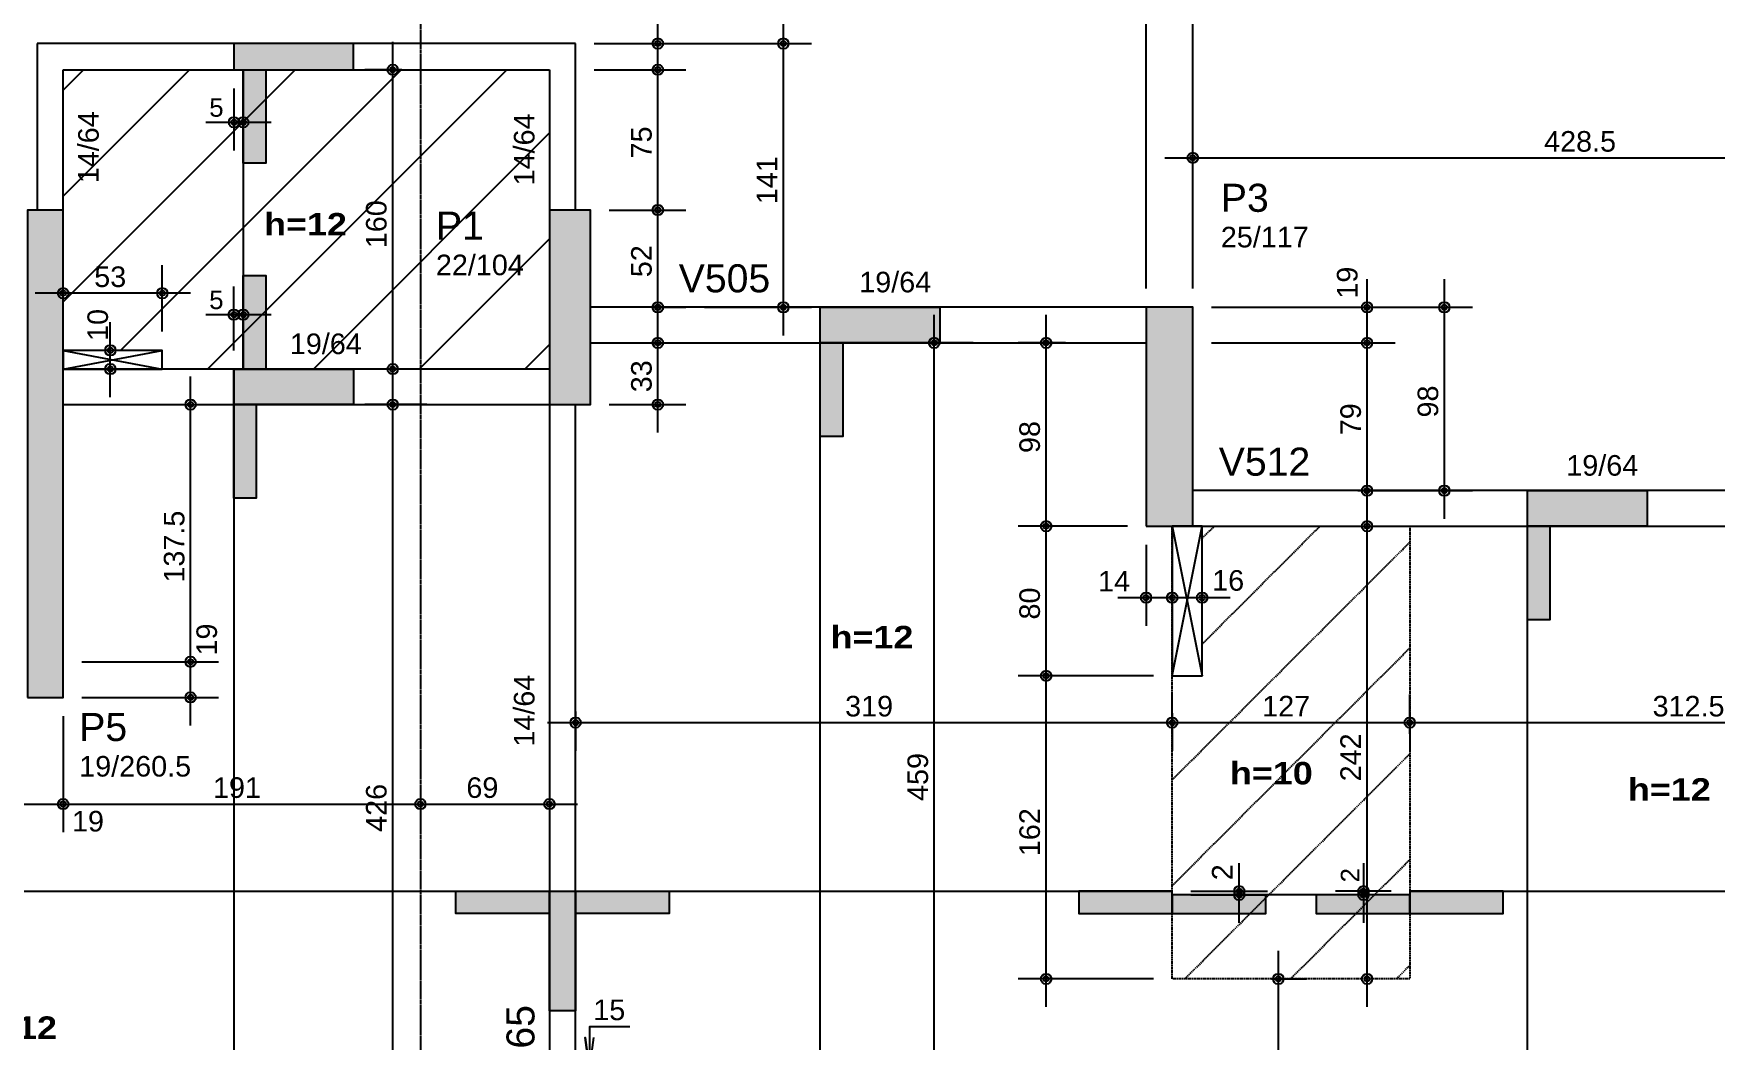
# Model space of a CAD drawing. Extents: x 0 to 7795, y 0 to 4205.
# Drawn here: x 1895 to 2794, y 3084 to 3622 of the extents above; entities that cross this region are included whole.
import ezdxf

# ---------------------------------------------------------------- set-up
doc = ezdxf.new("R2010")
doc.units = 0
doc.header["$MEASUREMENT"] = 0
doc.linetypes.add('ESTILO_TQS_0001', pattern=[1, 0.7, -0.3])
doc.linetypes.add('ESTILO_TQS_0007', pattern=[2.1, 1.5, -0.2, 0.2, -0.2])
for name, color, linetype in [('MTH-230', 1, 'CONTINUOUS'), ('MTH-COTAS7', 31, 'CONTINUOUS'), ('MTH-DIM-PILAR', 3, 'CONTINUOUS'), ('MTH-DIM-VIGA', 3, 'CONTINUOUS'), ('MTH-EIXO-214', 4, 'CONTINUOUS'), ('MTH-EIXO-215', 1, 'CONTINUOUS'), ('MTH-FACE-VIGA', 7, 'CONTINUOUS'), ('MTH-LINHA-SEÇÃO', 16, 'CONTINUOUS'), ('MTH-PILAR-SEGUE', 5, 'CONTINUOUS'), ('MTH-SIMB_COTA', 3, 'CONTINUOUS'), ('MTH-SOMBRA21', 150, 'CONTINUOUS'), ('MTH-SOMBRA25', 253, 'CONTINUOUS'), ('MTH-TIT1-VIGA', 5, 'CONTINUOUS'), ('MTH-TRACEJADO-216', 1, 'CONTINUOUS'), ('MTH-TXT-NEGRITO', 5, 'CONTINUOUS')]:
    doc.layers.add(name, color=color, linetype=linetype)
doc.styles.add('TQS_ARIAL', font='arial.ttf')
doc.styles.add('TQS_ARIAL_BLACK', font='ariblk.ttf')

msp = doc.modelspace()

# ---------------------------------------------------------------- linework, layer by layer
at = {"layer": 'MTH-230', "linetype": 'Continuous'}
for p, q in [((1910.511264, 3452.635401), (1963.511264, 3442.635401)), ((1910.511264, 3442.635401), (1963.511264, 3452.635401)), ((2503.511363, 3278.635497), (2519.511367, 3358.635498)), ((2503.511363, 3358.635497), (2519.511367, 3278.635497))]:
    msp.add_line(p, q, dxfattribs=at)
at = {"layer": 'MTH-COTAS7', "linetype": 'Continuous'}
for p, q in [((2489.511366, 3485.635501), (2489.511366, 3731.636556)), ((2489.511366, 3485.635501), (2489.511366, 3731.636556)), ((2514.511366, 3485.6355), (2514.511366, 3731.636556)), ((2514.511366, 3485.6355), (2514.511366, 3731.636556)), ((2228.474591, 3587.636556), (2228.474591, 3631.636556)), ((2295.587819, 3460.635501), (2295.587819, 3631.636556)), ((2086.713494, 3427.635501), (2086.713494, 3617.636556)), ((2194.511366, 3616.636556), (2243.474591, 3616.636556)), ((2204.511366, 3616.636556), (2310.587819, 3616.636556)), ((2228.474591, 3512.635501), (2228.474591, 3617.636556)), ((2091.511366, 3602.636556), (2071.713494, 3602.636556)), ((2194.511366, 3602.636556), (2243.474591, 3602.636556)), ((2194.511366, 3602.636556), (2243.474591, 3602.636556)), ((2001.803976, 3592.636556), (2001.803976, 3559.538382)), ((2006.803976, 3592.636556), (2006.803976, 3559.538382)), ((1986.803976, 3574.538382), (2021.803976, 3574.538382)), ((2514.511366, 3485.6355), (2514.511366, 3570.540605)), ((2499.511366, 3555.540605), (2958.011366, 3555.540605)), ((2228.474591, 3460.635501), (2228.474591, 3542.635501)), ((2202.511366, 3527.635501), (2243.474591, 3527.635501)), ((2202.511366, 3527.635501), (2243.474591, 3527.635501)), ((1910.511364, 3462.635501), (1910.511364, 3498.17829)), ((1963.511364, 3462.635501), (1963.511364, 3498.17829)), ((2607.698654, 3441.635501), (2607.698654, 3490.6355)), ((2649.014738, 3362.635501), (2649.014738, 3490.6355)), ((1978.511364, 3483.17829), (1895.511364, 3483.17829)), ((2001.774116, 3452.635501), (2001.774116, 3486.714949)), ((2006.803976, 3452.635501), (2006.803976, 3486.714949)), ((1986.774116, 3471.714949), (2021.803976, 3471.714949)), ((2226.336102, 3475.635501), (2243.474591, 3475.635501)), ((2228.474591, 3408.635501), (2228.474591, 3471.635501)), ((2253.474591, 3475.635501), (2310.587819, 3475.635501)), ((2376.242873, 2982.635497), (2376.242873, 3471.635501)), ((2436.06989, 3343.6355), (2436.06989, 3471.635501)), ((2524.511366, 3475.6355), (2622.698654, 3475.6355)), ((2598.719446, 3475.6355), (2664.014738, 3475.6355)), ((2607.698654, 3362.635501), (2607.698654, 3471.635501)), ((1935.705012, 3427.635501), (1935.705012, 3467.635501)), ((2220.758958, 3456.635501), (2243.474591, 3456.635501)), ((2397.019652, 3456.635501), (2361.242873, 3456.635501)), ((2446.359447, 3456.635501), (2421.06989, 3456.635501)), ((2524.511366, 3456.635501), (2622.698654, 3456.635501)), ((2534.511366, 3456.635501), (2622.698654, 3456.635501)), ((1937.005354, 3452.635501), (1920.705012, 3452.635501)), ((1939.086996, 3442.635501), (1920.705012, 3442.635501)), ((1978.628586, 3271.135499), (1978.628586, 3438.635501)), ((2091.511366, 3442.635501), (2071.713494, 3442.635501)), ((2086.713494, 2982.635497), (2086.713494, 3438.635501)), ((1983.73448, 3423.635501), (1993.628586, 3423.635501)), ((2104.876943, 3423.635501), (2071.713494, 3423.635501)), ((2202.511366, 3423.635501), (2243.474591, 3423.635501)), ((2436.06989, 3263.635487), (2436.06989, 3373.6355)), ((2623.598436, 3377.635501), (2592.698654, 3377.635501)), ((2602.698654, 3377.635501), (2664.014738, 3377.635501)), ((2607.698654, 3101.618207), (2607.698654, 3373.635501)), ((2479.511366, 3358.6355), (2421.06989, 3358.6355)), ((2479.511366, 3358.6355), (2421.06989, 3358.6355)), ((2489.511366, 3348.6355), (2489.511366, 3305.419756)), ((2503.511363, 3328.635497), (2503.511363, 3335.419756)), ((2519.511367, 3328.635498), (2519.511367, 3335.419756)), ((2474.511366, 3320.419756), (2518.511363, 3320.419756)), ((2488.511363, 3320.419756), (2534.511367, 3320.419756)), ((2503.511363, 3325.419756), (2503.511363, 3305.419756)), ((1978.628586, 3252.1182), (1978.628586, 3301.135499)), ((2436.06989, 3101.618207), (2436.06989, 3293.635487)), ((1920.511364, 3286.135499), (1993.628586, 3286.135499)), ((1920.511364, 3286.135499), (1993.628586, 3286.135499)), ((2493.511361, 3278.635487), (2421.06989, 3278.635487)), ((2493.511361, 3278.635487), (2421.06989, 3278.635487)), ((1920.511364, 3267.1182), (1993.628586, 3267.1182)), ((2503.511361, 3247.626854), (2503.511361, 3268.623753)), ((2630.511398, 3247.626854), (2630.511398, 3268.623753)), ((1910.511364, 3257.1182), (1910.511364, 3195.081278)), ((1910.511364, 3257.1182), (1910.511364, 3195.081278)), ((2184.511366, 3259.641562), (2184.511366, 3238.623753)), ((2503.511361, 3258.623753), (2503.511361, 3238.623753)), ((2630.511398, 3258.623753), (2630.511398, 3238.623753)), ((2169.511366, 3253.623753), (2518.511361, 3253.623753)), ((2488.511361, 3253.623753), (2645.511398, 3253.623753)), ((2615.511398, 3253.623753), (2958.011366, 3253.623753)), ((2101.511366, 3219.2896), (2101.511366, 3195.081278)), ((2101.511366, 3219.2896), (2101.511366, 3195.081278)), ((2170.511366, 3219.707411), (2170.511366, 3195.081278)), ((1715.511366, 3210.081278), (1906.511364, 3210.081278)), ((1876.511364, 3210.081278), (1925.511364, 3210.081278)), ((1895.511364, 3210.081278), (2116.511366, 3210.081278)), ((2086.511366, 3210.081278), (2185.511366, 3210.081278)), ((2539.36849, 3146.511837), (2539.36849, 3178.511837)), ((2605.754058, 3178.511837), (2605.754058, 3146.511837)), ((2513.511361, 3163.511837), (2554.36849, 3163.511837)), ((2513.511361, 3161.511837), (2554.36849, 3161.511837)), ((2620.511398, 3163.511837), (2590.754058, 3163.511837)), ((2620.511398, 3161.511837), (2590.754058, 3161.511837)), ((2560.252455, 2982.635497), (2560.252455, 3131.618207)), ((2493.511361, 3116.618207), (2421.06989, 3116.618207)), ((2556.566065, 3116.618207), (2575.252455, 3116.618207))]:
    msp.add_line(p, q, dxfattribs=at)
msp.add_lwpolyline([(2213.424211, 3091.075234), (2191.907804, 3091.075234), (2191.907804, 3067.969265), (2189.623595, 3085.31955), (2191.907804, 3067.969265), (2194.192012, 3085.31955)], dxfattribs=at)
at = {"layer": 'MTH-EIXO-214', "linetype": 'ESTILO_TQS_0007'}
msp.add_line((2101.511366, 3791.636556), (2101.511366, 1718.135501), dxfattribs=at)
at = {"layer": 'MTH-EIXO-215', "linetype": 'Continuous'}
for p, q in [((1910.511364, 3478.559704), (2034.588216, 3602.636556)), ((1910.511364, 3535.128247), (1978.019673, 3602.636556)), ((1910.511364, 3591.696789), (1921.451131, 3602.636556)), ((1941.155603, 3452.635401), (2091.156758, 3602.636556)), ((1987.724146, 3442.635401), (2147.725301, 3602.636556)), ((2044.292688, 3442.635401), (2170.511366, 3568.854079)), ((2100.861231, 3442.635401), (2170.511366, 3512.285536)), ((2157.429773, 3442.635401), (2170.511366, 3455.716994))]:
    msp.add_line(p, q, dxfattribs=at)
at = {"layer": 'MTH-FACE-VIGA', "linetype": 'Continuous'}
for points in [[(2184.511366, 3616.636556), (1896.511364, 3616.636556)], [(1896.511364, 3616.636556), (1896.511364, 3527.600901)], [(2184.511366, 3527.635501), (2184.511366, 3616.636556)], [(1910.511364, 3602.636556), (2170.511366, 3602.636556)], [(1910.511364, 3527.600901), (1910.511364, 3602.636556)], [(2170.511366, 3602.636556), (2170.511366, 3527.635501)], [(2489.511366, 3475.635501), (2192.511366, 3475.635501)], [(2192.511366, 3456.635501), (2489.511366, 3456.635501)], [(1910.511264, 3452.635401), (1910.511264, 3442.635401), (1963.511264, 3442.635401), (1963.511264, 3452.635401), (1910.511264, 3452.635401)], [(2170.511366, 3442.635501), (1910.511364, 3442.635501)], [(1910.511364, 3423.635501), (2170.511366, 3423.635501)], [(2170.511366, 3423.635501), (2170.511366, 2997.635497)], [(2184.511366, 2997.635497), (2184.511366, 3423.635501)], [(2943.011366, 3377.635501), (2514.511366, 3377.635501)], [(2503.511363, 3358.635497), (2503.511363, 3278.635497), (2519.511367, 3278.635497), (2519.511367, 3358.635498), (2503.511363, 3358.635497)], [(2514.511366, 3358.635501), (2943.011366, 3358.635501)]]:
    msp.add_lwpolyline(points, dxfattribs=at)
at = {"layer": 'MTH-LINHA-SEÇÃO', "linetype": 'Continuous'}
for p, q in [((2006.803976, 3602.636556), (2006.803976, 3442.635501)), ((2315.334396, 2997.635497), (2315.334396, 3475.635501)), ((2001.774116, 3442.635501), (2001.774116, 2978.635492)), ((2693.386367, 2699.635497), (2693.386367, 3377.635501)), ((1711.511406, 3163.511837), (2503.511361, 3163.511837)), ((2630.511398, 3161.511837), (2503.511361, 3161.511837)), ((2630.511398, 3163.511837), (2943.011366, 3163.511837))]:
    msp.add_line(p, q, dxfattribs=at)
for points in [[(2065.803976, 3616.636556), (2001.803976, 3616.636556), (2001.803976, 3602.636556), (2065.803976, 3602.636556), (2065.803976, 3616.636556)], [(2006.803976, 3552.636556), (2006.803976, 3602.636556), (2018.803976, 3602.636556), (2018.803976, 3552.636556), (2006.803976, 3552.636556)], [(2006.803976, 3442.635501), (2006.803976, 3492.635501), (2018.803976, 3492.635501), (2018.803976, 3442.635501), (2006.803976, 3442.635501)], [(2315.334396, 3456.635501), (2315.334396, 3475.635501), (2379.334396, 3475.635501), (2379.334396, 3456.635501), (2315.334396, 3456.635501)], [(2315.334396, 3406.635501), (2315.334396, 3456.635501), (2327.334396, 3456.635501), (2327.334396, 3406.635501), (2315.334396, 3406.635501)], [(2001.774116, 3423.635501), (2001.774116, 3442.635501), (2065.774116, 3442.635501), (2065.774116, 3423.635501), (2001.774116, 3423.635501)], [(2001.774116, 3373.635501), (2001.774116, 3423.635501), (2013.774116, 3423.635501), (2013.774116, 3373.635501), (2001.774116, 3373.635501)], [(2693.386367, 3358.635501), (2693.386367, 3377.635501), (2757.386367, 3377.635501), (2757.386367, 3358.635501), (2693.386367, 3358.635501)], [(2693.386367, 3308.635501), (2693.386367, 3358.635501), (2705.386367, 3358.635501), (2705.386367, 3308.635501), (2693.386367, 3308.635501)], [(2120.511366, 3163.511837), (2170.511366, 3163.511837), (2170.511366, 3151.511837), (2120.511366, 3151.511837), (2120.511366, 3163.511837)], [(2170.511366, 3163.511837), (2184.511366, 3163.511837), (2184.511366, 3099.511837), (2170.511366, 3099.511837), (2170.511366, 3163.511837)], [(2184.511366, 3163.511837), (2234.511366, 3163.511837), (2234.511366, 3151.511837), (2184.511366, 3151.511837), (2184.511366, 3163.511837)], [(2503.511361, 3163.511837), (2453.511361, 3163.511837), (2453.511361, 3151.511837), (2503.511361, 3151.511837), (2503.511361, 3163.511837)], [(2553.511361, 3161.511837), (2503.511361, 3161.511837), (2503.511361, 3151.511837), (2553.511361, 3151.511837), (2553.511361, 3161.511837)], [(2630.511398, 3161.511837), (2580.511398, 3161.511837), (2580.511398, 3151.511837), (2630.511398, 3151.511837), (2630.511398, 3161.511837)], [(2680.511398, 3163.511837), (2630.511398, 3163.511837), (2630.511398, 3151.511837), (2680.511398, 3151.511837), (2680.511398, 3163.511837)]]:
    msp.add_lwpolyline(points, dxfattribs=at)
at = {"layer": 'MTH-PILAR-SEGUE', "linetype": 'Continuous'}
for points in [[(1891.511364, 3267.1182), (1910.511364, 3267.1182), (1910.511364, 3527.600901), (1891.511364, 3527.600901), (1891.511364, 3267.1182)], [(2170.511366, 3423.635501), (2192.511366, 3423.635501), (2192.511366, 3527.635501), (2170.511366, 3527.635501), (2170.511366, 3423.635501)], [(2489.511366, 3358.6355), (2514.511366, 3358.6355), (2514.511366, 3475.6355), (2489.511366, 3475.6355), (2489.511366, 3358.6355)]]:
    msp.add_lwpolyline(points, dxfattribs=at)
at = {"layer": 'MTH-SIMB_COTA', "linetype": 'Continuous'}
for centre, radius in [((2228.474591, 3616.636556), 2.8), ((2228.474591, 3616.636556), 1.4), ((2295.587819, 3616.636556), 2.8), ((2295.587819, 3616.636556), 1.4), ((2086.713494, 3602.636556), 2.8), ((2086.713494, 3602.636556), 1.4), ((2228.474591, 3602.636556), 2.8), ((2228.474591, 3602.636556), 2.8), ((2228.474591, 3602.636556), 1.4), ((2228.474591, 3602.636556), 1.4), ((2001.803976, 3574.538382), 2.8), ((2001.803976, 3574.538382), 1.4), ((2006.803976, 3574.538382), 2.8), ((2006.803976, 3574.538382), 1.4), ((2514.511366, 3555.540605), 2.8), ((2514.511366, 3555.540605), 1.4), ((2228.474591, 3527.635501), 2.8), ((2228.474591, 3527.635501), 2.8), ((2228.474591, 3527.635501), 1.4), ((2228.474591, 3527.635501), 1.4), ((1910.511364, 3483.17829), 2.8), ((1910.511364, 3483.17829), 1.4), ((1963.511364, 3483.17829), 2.8), ((1963.511364, 3483.17829), 1.4), ((2001.774116, 3471.714949), 2.8), ((2001.774116, 3471.714949), 1.4), ((2006.803976, 3471.714949), 2.8), ((2006.803976, 3471.714949), 1.4), ((2228.474591, 3475.635501), 2.8), ((2228.474591, 3475.635501), 1.4), ((2295.587819, 3475.635501), 2.8), ((2295.587819, 3475.635501), 1.4), ((2607.698654, 3475.6355), 2.8), ((2607.698654, 3475.6355), 1.4), ((2649.014738, 3475.6355), 2.8), ((2649.014738, 3475.6355), 1.4), ((1935.705012, 3452.635501), 2.8), ((1935.705012, 3452.635501), 1.4), ((2228.474591, 3456.635501), 2.8), ((2228.474591, 3456.635501), 1.4), ((2376.242873, 3456.635501), 2.8), ((2376.242873, 3456.635501), 1.4), ((2436.06989, 3456.635501), 2.8), ((2436.06989, 3456.635501), 1.4), ((2607.698654, 3456.635501), 2.8), ((2607.698654, 3456.635501), 2.8), ((2607.698654, 3456.635501), 1.4), ((2607.698654, 3456.635501), 1.4), ((1935.705012, 3442.635501), 2.8), ((1935.705012, 3442.635501), 1.4), ((2086.713494, 3442.635501), 2.8), ((2086.713494, 3442.635501), 1.4), ((1978.628586, 3423.635501), 2.8), ((2086.713494, 3423.635501), 2.8), ((2228.474591, 3423.635501), 2.8), ((1978.628586, 3423.635501), 1.4), ((2086.713494, 3423.635501), 1.4), ((2228.474591, 3423.635501), 1.4), ((2607.698654, 3377.635501), 2.8), ((2607.698654, 3377.635501), 1.4), ((2649.014738, 3377.635501), 2.8), ((2649.014738, 3377.635501), 1.4), ((2436.06989, 3358.6355), 2.8), ((2436.06989, 3358.6355), 2.8), ((2436.06989, 3358.6355), 1.4), ((2436.06989, 3358.6355), 1.4), ((2607.698654, 3358.635501), 2.8), ((2607.698654, 3358.635501), 1.4), ((2489.511366, 3320.419756), 2.8), ((2489.511366, 3320.419756), 1.4), ((2503.511363, 3320.419756), 2.8), ((2503.511363, 3320.419756), 2.8), ((2503.511363, 3320.419756), 1.4), ((2503.511363, 3320.419756), 1.4), ((2519.511367, 3320.419756), 2.8), ((2519.511367, 3320.419756), 1.4), ((1978.628586, 3286.135499), 2.8), ((1978.628586, 3286.135499), 2.8), ((1978.628586, 3286.135499), 1.4), ((1978.628586, 3286.135499), 1.4), ((2436.06989, 3278.635487), 2.8), ((2436.06989, 3278.635487), 2.8), ((2436.06989, 3278.635487), 1.4), ((2436.06989, 3278.635487), 1.4), ((1978.628586, 3267.1182), 2.8), ((1978.628586, 3267.1182), 1.4), ((2184.511366, 3253.623753), 2.8), ((2503.511361, 3253.623753), 2.8), ((2503.511361, 3253.623753), 2.8), ((2630.511398, 3253.623753), 2.8), ((2630.511398, 3253.623753), 2.8), ((2184.511366, 3253.623753), 1.4), ((2503.511361, 3253.623753), 1.4), ((2503.511361, 3253.623753), 1.4), ((2630.511398, 3253.623753), 1.4), ((2630.511398, 3253.623753), 1.4), ((1910.511364, 3210.081278), 2.8), ((1910.511364, 3210.081278), 2.8), ((1910.511364, 3210.081278), 1.4), ((1910.511364, 3210.081278), 1.4), ((2101.511366, 3210.081278), 2.8), ((2101.511366, 3210.081278), 2.8), ((2101.511366, 3210.081278), 1.4), ((2101.511366, 3210.081278), 1.4), ((2170.511366, 3210.081278), 2.8), ((2170.511366, 3210.081278), 1.4), ((2539.36849, 3163.511837), 2.8), ((2605.754058, 3163.511837), 2.8), ((2539.36849, 3161.511837), 2.8), ((2539.36849, 3163.511837), 1.4), ((2539.36849, 3161.511837), 1.4), ((2605.754058, 3161.511837), 2.8), ((2605.754058, 3163.511837), 1.4), ((2605.754058, 3161.511837), 1.4), ((2436.06989, 3116.618207), 2.8), ((2436.06989, 3116.618207), 1.4), ((2560.252455, 3116.618207), 2.8), ((2560.252455, 3116.618207), 1.4), ((2607.698654, 3116.618207), 2.8), ((2607.698654, 3116.618207), 1.4)]:
    msp.add_circle(centre, radius, dxfattribs=at)
at = {"layer": 'MTH-SOMBRA21', "linetype": 'Continuous'}
for points in [[(2065.803976, 3616.636556), (2001.803976, 3616.636556), (2001.803976, 3602.636556)], [(2065.803976, 3616.636556), (2001.803976, 3602.636556), (2065.803976, 3602.636556)], [(2065.803976, 3616.636556), (2065.803976, 3602.636556), (2065.803976, 3616.636556)], [(2006.803976, 3552.636556), (2006.803976, 3602.636556), (2018.803976, 3602.636556)], [(2006.803976, 3552.636556), (2018.803976, 3602.636556), (2018.803976, 3552.636556)], [(2006.803976, 3552.636556), (2018.803976, 3552.636556), (2006.803976, 3552.636556)], [(2006.803976, 3442.635501), (2006.803976, 3492.635501), (2018.803976, 3492.635501)], [(2006.803976, 3442.635501), (2018.803976, 3492.635501), (2018.803976, 3442.635501)], [(2315.334396, 3456.635501), (2315.334396, 3475.635501), (2379.334396, 3475.635501)], [(2315.334396, 3456.635501), (2379.334396, 3475.635501), (2379.334396, 3456.635501)], [(2315.334396, 3456.635501), (2379.334396, 3456.635501), (2315.334396, 3456.635501)], [(2315.334396, 3406.635501), (2315.334396, 3456.635501), (2327.334396, 3456.635501)], [(2315.334396, 3406.635501), (2327.334396, 3456.635501), (2327.334396, 3406.635501)], [(2001.774116, 3423.635501), (2001.774116, 3442.635501), (2065.774116, 3442.635501)], [(2001.774116, 3423.635501), (2065.774116, 3442.635501), (2065.774116, 3423.635501)], [(2006.803976, 3442.635501), (2018.803976, 3442.635501), (2006.803976, 3442.635501)], [(2001.774116, 3423.635501), (2065.774116, 3423.635501), (2001.774116, 3423.635501)], [(2001.774116, 3373.635501), (2001.774116, 3423.635501), (2013.774116, 3423.635501)], [(2001.774116, 3373.635501), (2013.774116, 3423.635501), (2013.774116, 3373.635501)], [(2315.334396, 3406.635501), (2327.334396, 3406.635501), (2315.334396, 3406.635501)], [(2001.774116, 3373.635501), (2013.774116, 3373.635501), (2001.774116, 3373.635501)], [(2693.386367, 3358.635501), (2693.386367, 3377.635501), (2757.386367, 3377.635501)], [(2693.386367, 3358.635501), (2757.386367, 3377.635501), (2757.386367, 3358.635501)], [(2693.386367, 3358.635501), (2757.386367, 3358.635501), (2693.386367, 3358.635501)], [(2693.386367, 3308.635501), (2693.386367, 3358.635501), (2705.386367, 3358.635501)], [(2693.386367, 3308.635501), (2705.386367, 3358.635501), (2705.386367, 3308.635501)], [(2693.386367, 3308.635501), (2705.386367, 3308.635501), (2693.386367, 3308.635501)], [(2120.511366, 3163.511837), (2170.511366, 3163.511837), (2170.511366, 3151.511837)], [(2120.511366, 3163.511837), (2170.511366, 3151.511837), (2120.511366, 3151.511837)], [(2120.511366, 3163.511837), (2120.511366, 3151.511837), (2120.511366, 3163.511837)], [(2170.511366, 3163.511837), (2184.511366, 3163.511837), (2184.511366, 3099.511837)], [(2170.511366, 3163.511837), (2184.511366, 3099.511837), (2170.511366, 3099.511837)], [(2170.511366, 3163.511837), (2170.511366, 3099.511837), (2170.511366, 3163.511837)], [(2184.511366, 3163.511837), (2234.511366, 3163.511837), (2234.511366, 3151.511837)], [(2184.511366, 3163.511837), (2234.511366, 3151.511837), (2184.511366, 3151.511837)], [(2184.511366, 3163.511837), (2184.511366, 3151.511837), (2184.511366, 3163.511837)], [(2503.511361, 3163.511837), (2453.511361, 3163.511837), (2453.511361, 3151.511837)], [(2503.511361, 3163.511837), (2453.511361, 3151.511837), (2503.511361, 3151.511837)], [(2503.511361, 3163.511837), (2503.511361, 3151.511837), (2503.511361, 3163.511837)], [(2553.511361, 3161.511837), (2503.511361, 3161.511837), (2503.511361, 3151.511837)], [(2553.511361, 3161.511837), (2503.511361, 3151.511837), (2553.511361, 3151.511837)], [(2553.511361, 3161.511837), (2553.511361, 3151.511837), (2553.511361, 3161.511837)], [(2630.511398, 3161.511837), (2580.511398, 3161.511837), (2580.511398, 3151.511837)], [(2630.511398, 3161.511837), (2580.511398, 3151.511837), (2630.511398, 3151.511837)], [(2680.511398, 3163.511837), (2630.511398, 3163.511837), (2630.511398, 3151.511837)], [(2680.511398, 3163.511837), (2630.511398, 3151.511837), (2680.511398, 3151.511837)], [(2630.511398, 3161.511837), (2630.511398, 3151.511837), (2630.511398, 3161.511837)], [(2680.511398, 3163.511837), (2680.511398, 3151.511837), (2680.511398, 3163.511837)]]:
    msp.add_solid(points, dxfattribs=at)
at = {"layer": 'MTH-SOMBRA25', "linetype": 'Continuous'}
for points in [[(1891.511364, 3267.1182), (1910.511364, 3267.1182), (1910.511364, 3527.600901)], [(1891.511364, 3267.1182), (1910.511364, 3527.600901), (1891.511364, 3527.600901)], [(2170.511366, 3423.635501), (2192.511366, 3423.635501), (2192.511366, 3527.635501)], [(2170.511366, 3423.635501), (2192.511366, 3527.635501), (2170.511366, 3527.635501)], [(2170.511366, 3423.635501), (2170.511366, 3527.635501), (2170.511366, 3423.635501)], [(2489.511366, 3358.6355), (2514.511366, 3358.6355), (2514.511366, 3475.6355)], [(2489.511366, 3358.6355), (2514.511366, 3475.6355), (2489.511366, 3475.6355)], [(2489.511366, 3358.6355), (2489.511366, 3475.6355), (2489.511366, 3358.6355)]]:
    msp.add_solid(points, dxfattribs=at)
at = {"layer": 'MTH-TRACEJADO-216', "linetype": 'ESTILO_TQS_0001'}
for p, q in [((2503.511361, 3116.618207), (2503.511361, 3358.635501)), ((2519.511368, 3295.600113), (2582.546756, 3358.635501)), ((2519.511368, 3352.168655), (2525.978213, 3358.635501)), ((2630.511398, 3358.635501), (2630.511398, 3116.618207)), ((2503.511361, 3223.031564), (2630.511398, 3350.031601)), ((2503.511361, 3166.463022), (2630.511398, 3293.463059)), ((2510.235089, 3116.618207), (2630.511398, 3236.894516)), ((2566.803632, 3116.618207), (2630.511398, 3180.325974)), ((2623.372174, 3116.618207), (2630.511398, 3123.757431)), ((2630.511398, 3116.618207), (2503.511361, 3116.618207))]:
    msp.add_line(p, q, dxfattribs=at)

# ---------------------------------------------------------------- texts
at = {"layer": 'MTH-COTAS7', "linetype": 'Continuous', "style": 'TQS_ARIAL'}
for s, height, p in [('5', 9.9, (1988.603979, 3577.508382)), ('428.5', 11, (2702.361366, 3558.840605)), ('53', 11, (1927.111364, 3486.47829)), ('5', 9.9, (1988.57412, 3474.684949)), ('14', 11, (2463.844703, 3323.719756)), ('16', 11, (2524.876887, 3324.13597)), ('319', 11, (2328.611364, 3256.923753)), ('127', 11, (2551.61138, 3256.923753)), ('312.5', 11, (2760.361382, 3256.923753)), ('191', 11, (1990.611365, 3213.381278)), ('69', 11, (2126.111366, 3213.381278)), ('19', 11, (1915.222373, 3195.425761)), ('15', 11, (2193.947784, 3094.564113))]:
    msp.add_text(s, height=height, dxfattribs=at).set_placement(p)
for s, height, p in [('75', 11, (2225.174591, 3555.236028)), ('141', 11, (2292.287819, 3530.736028)), ('160', 11, (2083.413494, 3507.236028)), ('52', 11, (2225.174591, 3491.735501)), ('19', 11, (2602.576128, 3480.262881)), ('10', 11, (1934.46281, 3457.653417)), ('33', 11, (2225.174591, 3430.235501)), ('98', 11, (2645.714738, 3416.7355)), ('79', 11, (2604.398654, 3407.235501)), ('98', 11, (2432.76989, 3397.7355)), ('137.5', 11, (1975.328586, 3328.4855)), ('80', 11, (2432.76989, 3308.735493)), ('19', 11, (1992.749318, 3289.490526)), ('242', 11, (2604.398654, 3222.226854)), ('459', 11, (2372.942873, 3211.735499)), ('426', 11, (2083.413494, 3195.235499)), ('162', 11, (2432.76989, 3182.226847)), ('2', 11, (2535.738936, 3169.34329)), ('2', 9.9, (2603.531382, 3168.178023))]:
    msp.add_text(s, height=height, rotation=90, dxfattribs=at).set_placement(p)
at = {"layer": 'MTH-DIM-PILAR', "linetype": 'Continuous', "style": 'TQS_ARIAL'}
for s, p in [('25/117', (2529.497024, 3507.674574)), ('22/104', (2109.811206, 3492.785604)), ('19/260.5', (1919.100924, 3224.787172))]:
    msp.add_text(s, height=11, dxfattribs=at).set_placement(p)
at = {"layer": 'MTH-DIM-VIGA', "linetype": 'Continuous', "style": 'TQS_ARIAL'}
for s, rotation, p in [('14/64', 90, (1929.511364, 3541.957425)), ('14/64', 90, (2162.511366, 3540.80647)), ('19/64', 360, (2031.713494, 3450.635501)), ('14/64', 90, (2162.511366, 3240.772738))]:
    msp.add_text(s, height=11, rotation=rotation, dxfattribs=at).set_placement(p)
for p in [(2336.168385, 3483.635501), (2714.220357, 3385.635501)]:
    msp.add_text('19/64', height=11, dxfattribs=at).set_placement(p)
at = {"layer": 'MTH-PILAR-SEGUE', "linetype": 'Continuous', "style": 'TQS_ARIAL'}
for s, p in [('P3', (2529.497024, 3526.674574)), ('P1', (2109.811206, 3511.785604)), ('P5', (1919.100924, 3243.787172))]:
    msp.add_text(s, height=15, dxfattribs=at).set_placement(p)
at = {"layer": 'MTH-TIT1-VIGA', "linetype": 'Continuous', "style": 'TQS_ARIAL'}
for s, p in [('V505', (2239.628878, 3483.635501)), ('V512', (2528.386366, 3385.635501))]:
    msp.add_text(s, height=15, dxfattribs=at).set_placement(p)
msp.add_text('V565', height=15, rotation=90, dxfattribs=at).set_placement((2162.511366, 3053.711593))
at = {"layer": 'MTH-TXT-NEGRITO', "linetype": 'Continuous', "style": 'TQS_ARIAL_BLACK'}
for s, p in [('h=12', (2017.937057, 3514.059036)), ('h=12', (2320.838951, 3293.339653)), ('h=10', (2534.387676, 3220.597083)), ('h=12', (2747.188504, 3211.90288)), ('h=12', (1862.909768, 3084.56587))]:
    msp.add_text(s, height=12, dxfattribs=at).set_placement(p)

doc.saveas('drawing.dxf')
